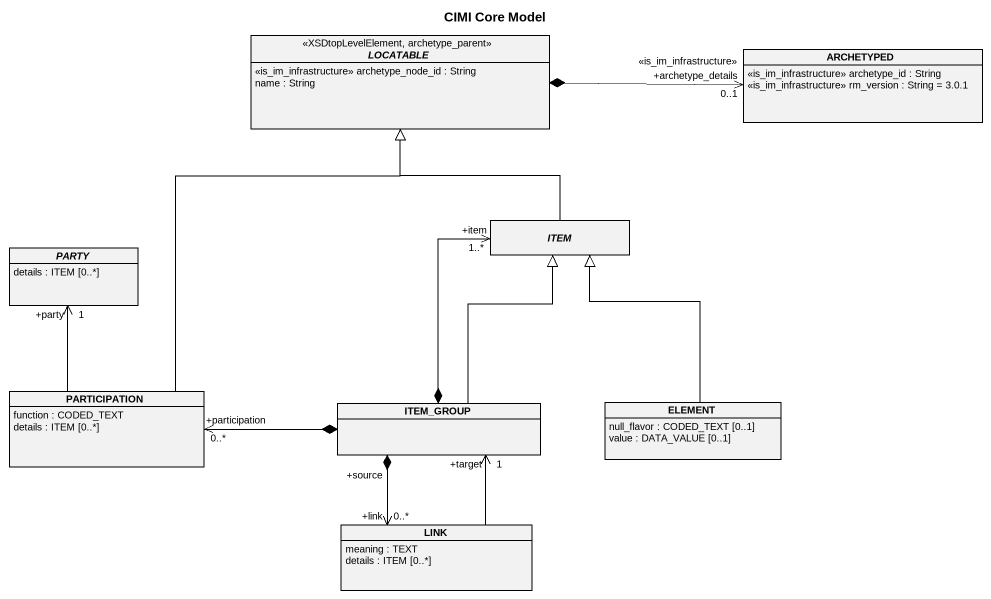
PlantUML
@startuml
title CIMI Core Model
hide circle
hide empty members
abstract class LOCATABLE <<XSDtopLevelElement, archetype_parent>> {
  <<is_im_infrastructure>> archetype_node_id : String
  name : String
}
class ARCHETYPED {
  <<is_im_infrastructure>> archetype_id : String
  <<is_im_infrastructure>> rm_version : String = 3.0.1
}
abstract class ITEM
abstract class PARTY {
  details : ITEM [0..*]
}
class PARTICIPATION {
  function : CODED_TEXT
  details : ITEM [0..*]
}
class ITEM_GROUP
class ELEMENT {
  null_flavor : CODED_TEXT [0..1]
  value : DATA_VALUE [0..1]
}
class LINK {
  meaning : TEXT
  details : ITEM [0..*]
}
LOCATABLE *-right-> "<<is_im_infrastructure>>\n+archetype_details\n0..1" ARCHETYPED
ITEM -up-|> LOCATABLE
PARTICIPATION -up-|> LOCATABLE
PARTICIPATION -up-> "+party\n1" PARTY
PARTICIPATION "+participation\n0..*" <-right-* ITEM_GROUP
ITEM_GROUP -up-|> ITEM
ITEM_GROUP *-up-> "+item\n1..*" ITEM
ITEM_GROUP "+source" *--> "+link\n0..*" LINK
ELEMENT -up-|> ITEM
LINK -up-> "+target\n1" ITEM_GROUP
@enduml
